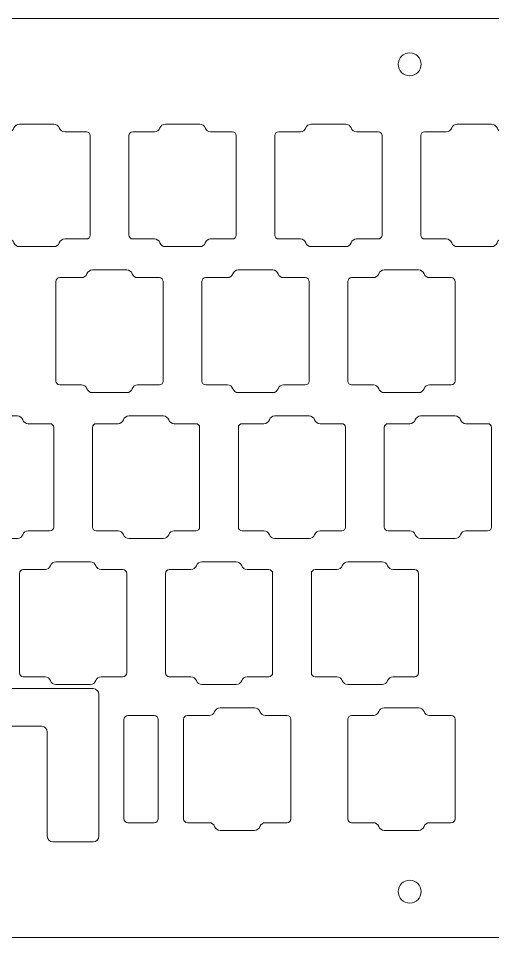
# Model space of a CAD drawing. Header units: inches. Extents: x -12 to 72, y -8.2 to 38.2.
# Drawn here: x 58.25 to 64.44, y 26.19 to 38.19 of the extents above; entities that cross this region are included whole.
import ezdxf

# ---------------------------------------------------------------- set-up
doc = ezdxf.new("R2010")
doc.units = ezdxf.units.IN
doc.header["$MEASUREMENT"] = 0
doc.layers.add('Layer 1', color=7, linetype='Continuous')

# ---------------------------------------------------------------- blocks, each defined once
blk = doc.blocks.new('block 145')
at = {"layer": 'Layer 1', "lineweight": 0}
blk.add_open_spline([(71.567, 38.189), (71.788, 38.189), (71.967, 38.009), (71.967, 37.789), (71.967, 37.789), (71.967, 26.589), (71.967, 26.589), (71.967, 26.368), (71.788, 26.189), (71.567, 26.189), (71.567, 26.189), (31.119, 26.189), (31.119, 26.189), (30.898, 26.189), (30.719, 26.368), (30.719, 26.589), (30.719, 26.589), (30.719, 37.789), (30.719, 37.789), (30.719, 38.009), (30.898, 38.189), (31.119, 38.189), (31.119, 38.189), (50.543, 38.189), (50.543, 38.189), (50.598, 38.189), (50.643, 38.144), (50.643, 38.089), (50.643, 38.089), (50.643, 37.189), (50.643, 37.189), (50.643, 37.133), (50.688, 37.089), (50.743, 37.089), (50.743, 37.089), (51.943, 37.089), (51.943, 37.089), (51.998, 37.089), (52.043, 37.133), (52.043, 37.189), (52.043, 37.189), (52.043, 38.089), (52.043, 38.089), (52.043, 38.144), (52.088, 38.189), (52.143, 38.189), (52.143, 38.189), (71.567, 38.189), (71.567, 38.189)], degree=3, knots=[0, 0, 0, 0, 1, 1, 1, 2, 2, 2, 3, 3, 3, 4, 4, 4, 5, 5, 5, 6, 6, 6, 7, 7, 7, 8, 8, 8, 9, 9, 9, 10, 10, 10, 11, 11, 11, 12, 12, 12, 13, 13, 13, 14, 14, 14, 15, 15, 15, 16, 16, 16, 16], dxfattribs=at)
blk = doc.blocks.new('block 149')
at = {"layer": 'Layer 1', "lineweight": 0}
blk.add_open_spline([(60.075, 29.035), (60.075, 29.064), (60.051, 29.089), (60.021, 29.089), (60.021, 29.089), (59.679, 29.089), (59.679, 29.089), (59.649, 29.089), (59.625, 29.064), (59.625, 29.035), (59.625, 29.035), (59.625, 27.743), (59.625, 27.743), (59.625, 27.713), (59.649, 27.689), (59.679, 27.689), (59.679, 27.689), (60.021, 27.689), (60.021, 27.689), (60.051, 27.689), (60.075, 27.713), (60.075, 27.743), (60.075, 27.743), (60.075, 29.035), (60.075, 29.035)], degree=3, knots=[0, 0, 0, 0, 1, 1, 1, 2, 2, 2, 3, 3, 3, 4, 4, 4, 5, 5, 5, 6, 6, 6, 7, 7, 7, 8, 8, 8, 8], dxfattribs=at)
blk = doc.blocks.new('block 154')
at = {"layer": 'Layer 1', "lineweight": 0}
blk.add_open_spline([(63.507, 26.789), (63.507, 26.872), (63.44, 26.939), (63.357, 26.939), (63.274, 26.939), (63.207, 26.872), (63.207, 26.789), (63.207, 26.706), (63.274, 26.639), (63.357, 26.639), (63.44, 26.639), (63.507, 26.706), (63.507, 26.789), (63.507, 26.789), (63.507, 26.789), (63.507, 26.789)], degree=3, knots=[0, 0, 0, 0, 1, 1, 1, 2, 2, 2, 3, 3, 3, 4, 4, 4, 5, 5, 5, 5], dxfattribs=at)
blk = doc.blocks.new('block 157')
at = {"layer": 'Layer 1', "lineweight": 0}
blk.add_open_spline([(63.507, 37.589), (63.507, 37.671), (63.44, 37.739), (63.357, 37.739), (63.274, 37.739), (63.207, 37.671), (63.207, 37.589), (63.207, 37.506), (63.274, 37.439), (63.357, 37.439), (63.44, 37.439), (63.507, 37.506), (63.507, 37.589), (63.507, 37.589), (63.507, 37.589), (63.507, 37.589)], degree=3, knots=[0, 0, 0, 0, 1, 1, 1, 2, 2, 2, 3, 3, 3, 4, 4, 4, 5, 5, 5, 5], dxfattribs=at)
blk = doc.blocks.new('block 170')
at = {"layer": 'Layer 1', "lineweight": 0}
blk.add_open_spline([(60.617, 35.209), (60.648, 35.209), (60.677, 35.229), (60.687, 35.259), (60.698, 35.288), (60.726, 35.309), (60.758, 35.309), (60.758, 35.309), (61.042, 35.309), (61.042, 35.309), (61.069, 35.309), (61.092, 35.331), (61.092, 35.359), (61.092, 35.359), (61.092, 36.659), (61.092, 36.659), (61.092, 36.686), (61.069, 36.709), (61.042, 36.709), (61.042, 36.709), (60.758, 36.709), (60.758, 36.709), (60.726, 36.709), (60.698, 36.729), (60.687, 36.759), (60.677, 36.788), (60.648, 36.809), (60.617, 36.809), (60.617, 36.809), (60.167, 36.809), (60.167, 36.809), (60.135, 36.809), (60.106, 36.788), (60.096, 36.759), (60.085, 36.729), (60.057, 36.709), (60.025, 36.709), (60.025, 36.709), (59.742, 36.709), (59.742, 36.709), (59.714, 36.709), (59.692, 36.686), (59.692, 36.659), (59.692, 36.659), (59.692, 35.359), (59.692, 35.359), (59.692, 35.331), (59.714, 35.309), (59.742, 35.309), (59.742, 35.309), (60.025, 35.309), (60.025, 35.309), (60.057, 35.309), (60.085, 35.288), (60.096, 35.259), (60.106, 35.229), (60.135, 35.209), (60.167, 35.209), (60.167, 35.209), (60.617, 35.209), (60.617, 35.209)], degree=3, knots=[0, 0, 0, 0, 1, 1, 1, 2, 2, 2, 3, 3, 3, 4, 4, 4, 5, 5, 5, 6, 6, 6, 7, 7, 7, 8, 8, 8, 9, 9, 9, 10, 10, 10, 11, 11, 11, 12, 12, 12, 13, 13, 13, 14, 14, 14, 15, 15, 15, 16, 16, 16, 17, 17, 17, 18, 18, 18, 19, 19, 19, 20, 20, 20, 20], dxfattribs=at)
blk = doc.blocks.new('block 171')
at = {"layer": 'Layer 1', "lineweight": 0}
blk.add_open_spline([(58.262, 36.809), (58.23, 36.809), (58.201, 36.788), (58.191, 36.759), (58.18, 36.729), (58.152, 36.709), (58.12, 36.709), (58.12, 36.709), (57.837, 36.709), (57.837, 36.709), (57.809, 36.709), (57.787, 36.686), (57.787, 36.659), (57.787, 36.659), (57.787, 35.359), (57.787, 35.359), (57.787, 35.331), (57.809, 35.309), (57.837, 35.309), (57.837, 35.309), (58.12, 35.309), (58.12, 35.309), (58.152, 35.309), (58.18, 35.288), (58.191, 35.259), (58.201, 35.229), (58.23, 35.209), (58.262, 35.209), (58.262, 35.209), (58.712, 35.209), (58.712, 35.209), (58.743, 35.209), (58.772, 35.229), (58.782, 35.259), (58.793, 35.288), (58.821, 35.309), (58.853, 35.309), (58.853, 35.309), (59.137, 35.309), (59.137, 35.309), (59.164, 35.309), (59.187, 35.331), (59.187, 35.359), (59.187, 35.359), (59.187, 36.659), (59.187, 36.659), (59.187, 36.686), (59.164, 36.709), (59.137, 36.709), (59.137, 36.709), (58.853, 36.709), (58.853, 36.709), (58.821, 36.709), (58.793, 36.729), (58.782, 36.759), (58.772, 36.788), (58.743, 36.809), (58.712, 36.809), (58.712, 36.809), (58.262, 36.809), (58.262, 36.809)], degree=3, knots=[0, 0, 0, 0, 1, 1, 1, 2, 2, 2, 3, 3, 3, 4, 4, 4, 5, 5, 5, 6, 6, 6, 7, 7, 7, 8, 8, 8, 9, 9, 9, 10, 10, 10, 11, 11, 11, 12, 12, 12, 13, 13, 13, 14, 14, 14, 15, 15, 15, 16, 16, 16, 17, 17, 17, 18, 18, 18, 19, 19, 19, 20, 20, 20, 20], dxfattribs=at)
blk = doc.blocks.new('block 174')
at = {"layer": 'Layer 1', "lineweight": 0}
blk.add_open_spline([(59.664, 33.303), (59.696, 33.303), (59.724, 33.324), (59.735, 33.354), (59.745, 33.383), (59.774, 33.404), (59.805, 33.404), (59.805, 33.404), (60.089, 33.404), (60.089, 33.404), (60.117, 33.404), (60.139, 33.426), (60.139, 33.453), (60.139, 33.453), (60.139, 34.754), (60.139, 34.754), (60.139, 34.781), (60.117, 34.804), (60.089, 34.804), (60.089, 34.804), (59.805, 34.804), (59.805, 34.804), (59.774, 34.804), (59.745, 34.824), (59.735, 34.854), (59.724, 34.883), (59.696, 34.904), (59.664, 34.904), (59.664, 34.904), (59.214, 34.904), (59.214, 34.904), (59.182, 34.904), (59.154, 34.883), (59.143, 34.854), (59.133, 34.824), (59.104, 34.804), (59.073, 34.804), (59.073, 34.804), (58.789, 34.804), (58.789, 34.804), (58.761, 34.804), (58.739, 34.781), (58.739, 34.754), (58.739, 34.754), (58.739, 33.453), (58.739, 33.453), (58.739, 33.426), (58.761, 33.404), (58.789, 33.404), (58.789, 33.404), (59.073, 33.404), (59.073, 33.404), (59.104, 33.404), (59.133, 33.383), (59.143, 33.354), (59.154, 33.324), (59.182, 33.303), (59.214, 33.303), (59.214, 33.303), (59.664, 33.303), (59.664, 33.303)], degree=3, knots=[0, 0, 0, 0, 1, 1, 1, 2, 2, 2, 3, 3, 3, 4, 4, 4, 5, 5, 5, 6, 6, 6, 7, 7, 7, 8, 8, 8, 9, 9, 9, 10, 10, 10, 11, 11, 11, 12, 12, 12, 13, 13, 13, 14, 14, 14, 15, 15, 15, 16, 16, 16, 17, 17, 17, 18, 18, 18, 19, 19, 19, 20, 20, 20, 20], dxfattribs=at)
blk = doc.blocks.new('block 178')
at = {"layer": 'Layer 1', "lineweight": 0}
blk.add_open_spline([(60.14, 31.399), (60.172, 31.399), (60.2, 31.419), (60.211, 31.449), (60.222, 31.479), (60.25, 31.499), (60.282, 31.499), (60.282, 31.499), (60.565, 31.499), (60.565, 31.499), (60.593, 31.499), (60.615, 31.521), (60.615, 31.549), (60.615, 31.549), (60.615, 32.849), (60.615, 32.849), (60.615, 32.876), (60.593, 32.898), (60.565, 32.898), (60.565, 32.898), (60.282, 32.898), (60.282, 32.898), (60.25, 32.898), (60.222, 32.919), (60.211, 32.949), (60.2, 32.978), (60.172, 32.999), (60.14, 32.999), (60.14, 32.999), (59.69, 32.999), (59.69, 32.999), (59.659, 32.999), (59.63, 32.978), (59.62, 32.949), (59.609, 32.919), (59.581, 32.898), (59.549, 32.898), (59.549, 32.898), (59.265, 32.898), (59.265, 32.898), (59.238, 32.898), (59.215, 32.876), (59.215, 32.849), (59.215, 32.849), (59.215, 31.549), (59.215, 31.549), (59.215, 31.521), (59.238, 31.499), (59.265, 31.499), (59.265, 31.499), (59.549, 31.499), (59.549, 31.499), (59.581, 31.499), (59.609, 31.479), (59.62, 31.449), (59.63, 31.419), (59.659, 31.399), (59.69, 31.399), (59.69, 31.399), (60.14, 31.399), (60.14, 31.399)], degree=3, knots=[0, 0, 0, 0, 1, 1, 1, 2, 2, 2, 3, 3, 3, 4, 4, 4, 5, 5, 5, 6, 6, 6, 7, 7, 7, 8, 8, 8, 9, 9, 9, 10, 10, 10, 11, 11, 11, 12, 12, 12, 13, 13, 13, 14, 14, 14, 15, 15, 15, 16, 16, 16, 17, 17, 17, 18, 18, 18, 19, 19, 19, 20, 20, 20, 20], dxfattribs=at)
blk = doc.blocks.new('block 179')
at = {"layer": 'Layer 1', "lineweight": 0}
blk.add_open_spline([(57.785, 32.999), (57.754, 32.999), (57.725, 32.978), (57.715, 32.949), (57.704, 32.919), (57.676, 32.898), (57.644, 32.898), (57.644, 32.898), (57.36, 32.898), (57.36, 32.898), (57.333, 32.898), (57.31, 32.876), (57.31, 32.849), (57.31, 32.849), (57.31, 31.549), (57.31, 31.549), (57.31, 31.521), (57.333, 31.499), (57.36, 31.499), (57.36, 31.499), (57.644, 31.499), (57.644, 31.499), (57.676, 31.499), (57.704, 31.479), (57.715, 31.449), (57.725, 31.419), (57.754, 31.399), (57.785, 31.399), (57.785, 31.399), (58.235, 31.399), (58.235, 31.399), (58.267, 31.399), (58.295, 31.419), (58.306, 31.449), (58.317, 31.479), (58.345, 31.499), (58.377, 31.499), (58.377, 31.499), (58.66, 31.499), (58.66, 31.499), (58.688, 31.499), (58.71, 31.521), (58.71, 31.549), (58.71, 31.549), (58.71, 32.849), (58.71, 32.849), (58.71, 32.876), (58.688, 32.898), (58.66, 32.898), (58.66, 32.898), (58.377, 32.898), (58.377, 32.898), (58.345, 32.898), (58.317, 32.919), (58.306, 32.949), (58.295, 32.978), (58.267, 32.999), (58.235, 32.999), (58.235, 32.999), (57.785, 32.999), (57.785, 32.999)], degree=3, knots=[0, 0, 0, 0, 1, 1, 1, 2, 2, 2, 3, 3, 3, 4, 4, 4, 5, 5, 5, 6, 6, 6, 7, 7, 7, 8, 8, 8, 9, 9, 9, 10, 10, 10, 11, 11, 11, 12, 12, 12, 13, 13, 13, 14, 14, 14, 15, 15, 15, 16, 16, 16, 17, 17, 17, 18, 18, 18, 19, 19, 19, 20, 20, 20, 20], dxfattribs=at)
blk = doc.blocks.new('block 182')
at = {"layer": 'Layer 1', "lineweight": 0}
blk.add_open_spline([(61.093, 29.494), (61.125, 29.494), (61.153, 29.514), (61.164, 29.544), (61.174, 29.574), (61.202, 29.594), (61.234, 29.594), (61.234, 29.594), (61.518, 29.594), (61.518, 29.594), (61.545, 29.594), (61.568, 29.616), (61.568, 29.644), (61.568, 29.644), (61.568, 30.944), (61.568, 30.944), (61.568, 30.971), (61.545, 30.994), (61.518, 30.994), (61.518, 30.994), (61.234, 30.994), (61.234, 30.994), (61.202, 30.994), (61.174, 31.014), (61.164, 31.044), (61.153, 31.074), (61.125, 31.094), (61.093, 31.094), (61.093, 31.094), (60.643, 31.094), (60.643, 31.094), (60.611, 31.094), (60.583, 31.074), (60.572, 31.044), (60.562, 31.014), (60.533, 30.994), (60.501, 30.994), (60.501, 30.994), (60.218, 30.994), (60.218, 30.994), (60.19, 30.994), (60.168, 30.971), (60.168, 30.944), (60.168, 30.944), (60.168, 29.644), (60.168, 29.644), (60.168, 29.616), (60.19, 29.594), (60.218, 29.594), (60.218, 29.594), (60.501, 29.594), (60.501, 29.594), (60.533, 29.594), (60.562, 29.574), (60.572, 29.544), (60.583, 29.514), (60.611, 29.494), (60.643, 29.494), (60.643, 29.494), (61.093, 29.494), (61.093, 29.494)], degree=3, knots=[0, 0, 0, 0, 1, 1, 1, 2, 2, 2, 3, 3, 3, 4, 4, 4, 5, 5, 5, 6, 6, 6, 7, 7, 7, 8, 8, 8, 9, 9, 9, 10, 10, 10, 11, 11, 11, 12, 12, 12, 13, 13, 13, 14, 14, 14, 15, 15, 15, 16, 16, 16, 17, 17, 17, 18, 18, 18, 19, 19, 19, 20, 20, 20, 20], dxfattribs=at)
blk = doc.blocks.new('block 183')
at = {"layer": 'Layer 1', "lineweight": 0}
blk.add_open_spline([(58.738, 31.094), (58.706, 31.094), (58.678, 31.074), (58.667, 31.044), (58.657, 31.014), (58.628, 30.994), (58.596, 30.994), (58.596, 30.994), (58.313, 30.994), (58.313, 30.994), (58.285, 30.994), (58.263, 30.971), (58.263, 30.944), (58.263, 30.944), (58.263, 29.644), (58.263, 29.644), (58.263, 29.616), (58.285, 29.594), (58.313, 29.594), (58.313, 29.594), (58.596, 29.594), (58.596, 29.594), (58.628, 29.594), (58.657, 29.574), (58.667, 29.544), (58.678, 29.514), (58.706, 29.494), (58.738, 29.494), (58.738, 29.494), (59.188, 29.494), (59.188, 29.494), (59.22, 29.494), (59.248, 29.514), (59.259, 29.544), (59.269, 29.574), (59.297, 29.594), (59.329, 29.594), (59.329, 29.594), (59.613, 29.594), (59.613, 29.594), (59.64, 29.594), (59.663, 29.616), (59.663, 29.644), (59.663, 29.644), (59.663, 30.944), (59.663, 30.944), (59.663, 30.971), (59.64, 30.994), (59.613, 30.994), (59.613, 30.994), (59.329, 30.994), (59.329, 30.994), (59.297, 30.994), (59.269, 31.014), (59.259, 31.044), (59.248, 31.074), (59.22, 31.094), (59.188, 31.094), (59.188, 31.094), (58.738, 31.094), (58.738, 31.094)], degree=3, knots=[0, 0, 0, 0, 1, 1, 1, 2, 2, 2, 3, 3, 3, 4, 4, 4, 5, 5, 5, 6, 6, 6, 7, 7, 7, 8, 8, 8, 9, 9, 9, 10, 10, 10, 11, 11, 11, 12, 12, 12, 13, 13, 13, 14, 14, 14, 15, 15, 15, 16, 16, 16, 17, 17, 17, 18, 18, 18, 19, 19, 19, 20, 20, 20, 20], dxfattribs=at)
blk = doc.blocks.new('block 140')
at = {"layer": 'Layer 1', "lineweight": 0}
for points, knots in [([(62.522, 35.209), (62.553, 35.209), (62.582, 35.229), (62.592, 35.259), (62.603, 35.288), (62.631, 35.309), (62.663, 35.309), (62.663, 35.309), (62.947, 35.309), (62.947, 35.309), (62.974, 35.309), (62.997, 35.331), (62.997, 35.359), (62.997, 35.359), (62.997, 36.659), (62.997, 36.659), (62.997, 36.686), (62.974, 36.709), (62.947, 36.709), (62.947, 36.709), (62.663, 36.709), (62.663, 36.709), (62.631, 36.709), (62.603, 36.729), (62.592, 36.759), (62.582, 36.788), (62.553, 36.809), (62.522, 36.809), (62.522, 36.809), (62.072, 36.809), (62.072, 36.809), (62.04, 36.809), (62.011, 36.788), (62.001, 36.759), (61.99, 36.729), (61.962, 36.709), (61.93, 36.709), (61.93, 36.709), (61.647, 36.709), (61.647, 36.709), (61.619, 36.709), (61.597, 36.686), (61.597, 36.659), (61.597, 36.659), (61.597, 35.359), (61.597, 35.359), (61.597, 35.331), (61.619, 35.309), (61.647, 35.309), (61.647, 35.309), (61.93, 35.309), (61.93, 35.309), (61.962, 35.309), (61.99, 35.288), (62.001, 35.259), (62.011, 35.229), (62.04, 35.209), (62.072, 35.209), (62.072, 35.209), (62.522, 35.209), (62.522, 35.209)], [0, 0, 0, 0, 1, 1, 1, 2, 2, 2, 3, 3, 3, 4, 4, 4, 5, 5, 5, 6, 6, 6, 7, 7, 7, 8, 8, 8, 9, 9, 9, 10, 10, 10, 11, 11, 11, 12, 12, 12, 13, 13, 13, 14, 14, 14, 15, 15, 15, 16, 16, 16, 17, 17, 17, 18, 18, 18, 19, 19, 19, 20, 20, 20, 20]), ([(64.427, 35.209), (64.458, 35.209), (64.487, 35.229), (64.497, 35.259), (64.508, 35.288), (64.536, 35.309), (64.568, 35.309), (64.568, 35.309), (64.852, 35.309), (64.852, 35.309), (64.879, 35.309), (64.902, 35.331), (64.902, 35.359), (64.902, 35.359), (64.902, 36.659), (64.902, 36.659), (64.902, 36.686), (64.879, 36.709), (64.852, 36.709), (64.852, 36.709), (64.568, 36.709), (64.568, 36.709), (64.536, 36.709), (64.508, 36.729), (64.497, 36.759), (64.487, 36.788), (64.458, 36.809), (64.427, 36.809), (64.427, 36.809), (63.977, 36.809), (63.977, 36.809), (63.945, 36.809), (63.916, 36.788), (63.906, 36.759), (63.895, 36.729), (63.867, 36.709), (63.835, 36.709), (63.835, 36.709), (63.552, 36.709), (63.552, 36.709), (63.524, 36.709), (63.502, 36.686), (63.502, 36.659), (63.502, 36.659), (63.502, 35.359), (63.502, 35.359), (63.502, 35.331), (63.524, 35.309), (63.552, 35.309), (63.552, 35.309), (63.835, 35.309), (63.835, 35.309), (63.867, 35.309), (63.895, 35.288), (63.906, 35.259), (63.916, 35.229), (63.945, 35.209), (63.977, 35.209), (63.977, 35.209), (64.427, 35.209), (64.427, 35.209)], [0, 0, 0, 0, 1, 1, 1, 2, 2, 2, 3, 3, 3, 4, 4, 4, 5, 5, 5, 6, 6, 6, 7, 7, 7, 8, 8, 8, 9, 9, 9, 10, 10, 10, 11, 11, 11, 12, 12, 12, 13, 13, 13, 14, 14, 14, 15, 15, 15, 16, 16, 16, 17, 17, 17, 18, 18, 18, 19, 19, 19, 20, 20, 20, 20]), ([(61.569, 33.303), (61.601, 33.303), (61.629, 33.324), (61.64, 33.354), (61.65, 33.383), (61.679, 33.404), (61.71, 33.404), (61.71, 33.404), (61.994, 33.404), (61.994, 33.404), (62.022, 33.404), (62.044, 33.426), (62.044, 33.453), (62.044, 33.453), (62.044, 34.754), (62.044, 34.754), (62.044, 34.781), (62.022, 34.804), (61.994, 34.804), (61.994, 34.804), (61.71, 34.804), (61.71, 34.804), (61.679, 34.804), (61.65, 34.824), (61.64, 34.854), (61.629, 34.883), (61.601, 34.904), (61.569, 34.904), (61.569, 34.904), (61.119, 34.904), (61.119, 34.904), (61.087, 34.904), (61.059, 34.883), (61.048, 34.854), (61.038, 34.824), (61.009, 34.804), (60.978, 34.804), (60.978, 34.804), (60.694, 34.804), (60.694, 34.804), (60.666, 34.804), (60.644, 34.781), (60.644, 34.754), (60.644, 34.754), (60.644, 33.453), (60.644, 33.453), (60.644, 33.426), (60.666, 33.404), (60.694, 33.404), (60.694, 33.404), (60.978, 33.404), (60.978, 33.404), (61.009, 33.404), (61.038, 33.383), (61.048, 33.354), (61.059, 33.324), (61.087, 33.303), (61.119, 33.303), (61.119, 33.303), (61.569, 33.303), (61.569, 33.303)], [0, 0, 0, 0, 1, 1, 1, 2, 2, 2, 3, 3, 3, 4, 4, 4, 5, 5, 5, 6, 6, 6, 7, 7, 7, 8, 8, 8, 9, 9, 9, 10, 10, 10, 11, 11, 11, 12, 12, 12, 13, 13, 13, 14, 14, 14, 15, 15, 15, 16, 16, 16, 17, 17, 17, 18, 18, 18, 19, 19, 19, 20, 20, 20, 20]), ([(63.474, 33.303), (63.506, 33.303), (63.534, 33.324), (63.545, 33.354), (63.555, 33.383), (63.584, 33.404), (63.615, 33.404), (63.615, 33.404), (63.899, 33.404), (63.899, 33.404), (63.927, 33.404), (63.949, 33.426), (63.949, 33.453), (63.949, 33.453), (63.949, 34.754), (63.949, 34.754), (63.949, 34.781), (63.927, 34.804), (63.899, 34.804), (63.899, 34.804), (63.615, 34.804), (63.615, 34.804), (63.584, 34.804), (63.555, 34.824), (63.545, 34.854), (63.534, 34.883), (63.506, 34.904), (63.474, 34.904), (63.474, 34.904), (63.024, 34.904), (63.024, 34.904), (62.992, 34.904), (62.964, 34.883), (62.953, 34.854), (62.943, 34.824), (62.914, 34.804), (62.883, 34.804), (62.883, 34.804), (62.599, 34.804), (62.599, 34.804), (62.571, 34.804), (62.549, 34.781), (62.549, 34.754), (62.549, 34.754), (62.549, 33.453), (62.549, 33.453), (62.549, 33.426), (62.571, 33.404), (62.599, 33.404), (62.599, 33.404), (62.883, 33.404), (62.883, 33.404), (62.914, 33.404), (62.943, 33.383), (62.953, 33.354), (62.964, 33.324), (62.992, 33.303), (63.024, 33.303), (63.024, 33.303), (63.474, 33.303), (63.474, 33.303)], [0, 0, 0, 0, 1, 1, 1, 2, 2, 2, 3, 3, 3, 4, 4, 4, 5, 5, 5, 6, 6, 6, 7, 7, 7, 8, 8, 8, 9, 9, 9, 10, 10, 10, 11, 11, 11, 12, 12, 12, 13, 13, 13, 14, 14, 14, 15, 15, 15, 16, 16, 16, 17, 17, 17, 18, 18, 18, 19, 19, 19, 20, 20, 20, 20]), ([(62.045, 31.399), (62.077, 31.399), (62.105, 31.419), (62.116, 31.449), (62.127, 31.479), (62.155, 31.499), (62.187, 31.499), (62.187, 31.499), (62.47, 31.499), (62.47, 31.499), (62.498, 31.499), (62.52, 31.521), (62.52, 31.549), (62.52, 31.549), (62.52, 32.849), (62.52, 32.849), (62.52, 32.876), (62.498, 32.898), (62.47, 32.898), (62.47, 32.898), (62.187, 32.898), (62.187, 32.898), (62.155, 32.898), (62.127, 32.919), (62.116, 32.949), (62.105, 32.978), (62.077, 32.999), (62.045, 32.999), (62.045, 32.999), (61.595, 32.999), (61.595, 32.999), (61.564, 32.999), (61.535, 32.978), (61.525, 32.949), (61.514, 32.919), (61.486, 32.898), (61.454, 32.898), (61.454, 32.898), (61.17, 32.898), (61.17, 32.898), (61.143, 32.898), (61.12, 32.876), (61.12, 32.849), (61.12, 32.849), (61.12, 31.549), (61.12, 31.549), (61.12, 31.521), (61.143, 31.499), (61.17, 31.499), (61.17, 31.499), (61.454, 31.499), (61.454, 31.499), (61.486, 31.499), (61.514, 31.479), (61.525, 31.449), (61.535, 31.419), (61.564, 31.399), (61.595, 31.399), (61.595, 31.399), (62.045, 31.399), (62.045, 31.399)], [0, 0, 0, 0, 1, 1, 1, 2, 2, 2, 3, 3, 3, 4, 4, 4, 5, 5, 5, 6, 6, 6, 7, 7, 7, 8, 8, 8, 9, 9, 9, 10, 10, 10, 11, 11, 11, 12, 12, 12, 13, 13, 13, 14, 14, 14, 15, 15, 15, 16, 16, 16, 17, 17, 17, 18, 18, 18, 19, 19, 19, 20, 20, 20, 20]), ([(63.95, 31.399), (63.982, 31.399), (64.01, 31.419), (64.021, 31.449), (64.032, 31.479), (64.06, 31.499), (64.092, 31.499), (64.092, 31.499), (64.375, 31.499), (64.375, 31.499), (64.403, 31.499), (64.425, 31.521), (64.425, 31.549), (64.425, 31.549), (64.425, 32.849), (64.425, 32.849), (64.425, 32.876), (64.403, 32.898), (64.375, 32.898), (64.375, 32.898), (64.092, 32.898), (64.092, 32.898), (64.06, 32.898), (64.032, 32.919), (64.021, 32.949), (64.01, 32.978), (63.982, 32.999), (63.95, 32.999), (63.95, 32.999), (63.5, 32.999), (63.5, 32.999), (63.469, 32.999), (63.44, 32.978), (63.43, 32.949), (63.419, 32.919), (63.391, 32.898), (63.359, 32.898), (63.359, 32.898), (63.075, 32.898), (63.075, 32.898), (63.048, 32.898), (63.025, 32.876), (63.025, 32.849), (63.025, 32.849), (63.025, 31.549), (63.025, 31.549), (63.025, 31.521), (63.048, 31.499), (63.075, 31.499), (63.075, 31.499), (63.359, 31.499), (63.359, 31.499), (63.391, 31.499), (63.419, 31.479), (63.43, 31.449), (63.44, 31.419), (63.469, 31.399), (63.5, 31.399), (63.5, 31.399), (63.95, 31.399), (63.95, 31.399)], [0, 0, 0, 0, 1, 1, 1, 2, 2, 2, 3, 3, 3, 4, 4, 4, 5, 5, 5, 6, 6, 6, 7, 7, 7, 8, 8, 8, 9, 9, 9, 10, 10, 10, 11, 11, 11, 12, 12, 12, 13, 13, 13, 14, 14, 14, 15, 15, 15, 16, 16, 16, 17, 17, 17, 18, 18, 18, 19, 19, 19, 20, 20, 20, 20]), ([(62.998, 29.494), (63.03, 29.494), (63.058, 29.514), (63.069, 29.544), (63.079, 29.574), (63.107, 29.594), (63.139, 29.594), (63.139, 29.594), (63.423, 29.594), (63.423, 29.594), (63.45, 29.594), (63.473, 29.616), (63.473, 29.644), (63.473, 29.644), (63.473, 30.944), (63.473, 30.944), (63.473, 30.971), (63.45, 30.994), (63.423, 30.994), (63.423, 30.994), (63.139, 30.994), (63.139, 30.994), (63.107, 30.994), (63.079, 31.014), (63.069, 31.044), (63.058, 31.074), (63.03, 31.094), (62.998, 31.094), (62.998, 31.094), (62.548, 31.094), (62.548, 31.094), (62.516, 31.094), (62.488, 31.074), (62.477, 31.044), (62.467, 31.014), (62.438, 30.994), (62.406, 30.994), (62.406, 30.994), (62.123, 30.994), (62.123, 30.994), (62.095, 30.994), (62.073, 30.971), (62.073, 30.944), (62.073, 30.944), (62.073, 29.644), (62.073, 29.644), (62.073, 29.616), (62.095, 29.594), (62.123, 29.594), (62.123, 29.594), (62.406, 29.594), (62.406, 29.594), (62.438, 29.594), (62.467, 29.574), (62.477, 29.544), (62.488, 29.514), (62.516, 29.494), (62.548, 29.494), (62.548, 29.494), (62.998, 29.494), (62.998, 29.494)], [0, 0, 0, 0, 1, 1, 1, 2, 2, 2, 3, 3, 3, 4, 4, 4, 5, 5, 5, 6, 6, 6, 7, 7, 7, 8, 8, 8, 9, 9, 9, 10, 10, 10, 11, 11, 11, 12, 12, 12, 13, 13, 13, 14, 14, 14, 15, 15, 15, 16, 16, 16, 17, 17, 17, 18, 18, 18, 19, 19, 19, 20, 20, 20, 20]), ([(59.225, 29.439), (59.266, 29.439), (59.3, 29.405), (59.3, 29.364), (59.3, 29.364), (59.3, 27.514), (59.3, 27.514), (59.3, 27.473), (59.266, 27.439), (59.225, 27.439), (59.225, 27.439), (58.7, 27.439), (58.7, 27.439), (58.658, 27.439), (58.625, 27.473), (58.625, 27.514), (58.625, 27.514), (58.625, 28.873), (58.625, 28.873), (58.625, 28.915), (58.591, 28.948), (58.55, 28.948), (58.55, 28.948), (54.737, 28.948), (54.737, 28.948), (54.696, 28.948), (54.662, 28.915), (54.662, 28.873), (54.662, 28.873), (54.662, 27.739), (54.662, 27.739), (54.662, 27.711), (54.64, 27.689), (54.612, 27.689), (54.612, 27.689), (54.329, 27.689), (54.329, 27.689), (54.297, 27.689), (54.269, 27.669), (54.258, 27.639), (54.247, 27.609), (54.219, 27.589), (54.187, 27.589), (54.187, 27.589), (53.737, 27.589), (53.737, 27.589), (53.705, 27.589), (53.677, 27.609), (53.666, 27.639), (53.656, 27.669), (53.628, 27.689), (53.596, 27.689), (53.596, 27.689), (53.312, 27.689), (53.312, 27.689), (53.285, 27.689), (53.262, 27.711), (53.262, 27.739), (53.262, 27.739), (53.262, 28.873), (53.262, 28.873), (53.262, 28.915), (53.229, 28.948), (53.187, 28.948), (53.187, 28.948), (49.375, 28.948), (49.375, 28.948), (49.333, 28.948), (49.3, 28.915), (49.3, 28.873), (49.3, 28.873), (49.3, 27.514), (49.3, 27.514), (49.3, 27.473), (49.266, 27.439), (49.225, 27.439), (49.225, 27.439), (48.7, 27.439), (48.7, 27.439), (48.658, 27.439), (48.625, 27.473), (48.625, 27.514), (48.625, 27.514), (48.625, 29.364), (48.625, 29.364), (48.625, 29.405), (48.658, 29.439), (48.7, 29.439), (48.7, 29.439), (59.225, 29.439), (59.225, 29.439)], [0, 0, 0, 0, 1, 1, 1, 2, 2, 2, 3, 3, 3, 4, 4, 4, 5, 5, 5, 6, 6, 6, 7, 7, 7, 8, 8, 8, 9, 9, 9, 10, 10, 10, 11, 11, 11, 12, 12, 12, 13, 13, 13, 14, 14, 14, 15, 15, 15, 16, 16, 16, 17, 17, 17, 18, 18, 18, 19, 19, 19, 20, 20, 20, 21, 21, 21, 22, 22, 22, 23, 23, 23, 24, 24, 24, 25, 25, 25, 26, 26, 26, 27, 27, 27, 28, 28, 28, 29, 29, 29, 30, 30, 30, 30]), ([(61.331, 27.589), (61.363, 27.589), (61.391, 27.609), (61.402, 27.639), (61.412, 27.669), (61.441, 27.689), (61.472, 27.689), (61.472, 27.689), (61.756, 27.689), (61.756, 27.689), (61.784, 27.689), (61.806, 27.711), (61.806, 27.739), (61.806, 27.739), (61.806, 29.039), (61.806, 29.039), (61.806, 29.066), (61.784, 29.089), (61.756, 29.089), (61.756, 29.089), (61.472, 29.089), (61.472, 29.089), (61.441, 29.089), (61.412, 29.109), (61.402, 29.139), (61.391, 29.169), (61.363, 29.189), (61.331, 29.189), (61.331, 29.189), (60.881, 29.189), (60.881, 29.189), (60.849, 29.189), (60.821, 29.169), (60.81, 29.139), (60.8, 29.109), (60.771, 29.089), (60.74, 29.089), (60.74, 29.089), (60.456, 29.089), (60.456, 29.089), (60.428, 29.089), (60.406, 29.066), (60.406, 29.039), (60.406, 29.039), (60.406, 27.739), (60.406, 27.739), (60.406, 27.711), (60.428, 27.689), (60.456, 27.689), (60.456, 27.689), (60.74, 27.689), (60.74, 27.689), (60.771, 27.689), (60.8, 27.669), (60.81, 27.639), (60.821, 27.609), (60.849, 27.589), (60.881, 27.589), (60.881, 27.589), (61.331, 27.589), (61.331, 27.589)], [0, 0, 0, 0, 1, 1, 1, 2, 2, 2, 3, 3, 3, 4, 4, 4, 5, 5, 5, 6, 6, 6, 7, 7, 7, 8, 8, 8, 9, 9, 9, 10, 10, 10, 11, 11, 11, 12, 12, 12, 13, 13, 13, 14, 14, 14, 15, 15, 15, 16, 16, 16, 17, 17, 17, 18, 18, 18, 19, 19, 19, 20, 20, 20, 20]), ([(63.474, 27.589), (63.506, 27.589), (63.534, 27.609), (63.545, 27.639), (63.555, 27.669), (63.584, 27.689), (63.615, 27.689), (63.615, 27.689), (63.899, 27.689), (63.899, 27.689), (63.927, 27.689), (63.949, 27.711), (63.949, 27.739), (63.949, 27.739), (63.949, 29.039), (63.949, 29.039), (63.949, 29.066), (63.927, 29.089), (63.899, 29.089), (63.899, 29.089), (63.615, 29.089), (63.615, 29.089), (63.584, 29.089), (63.555, 29.109), (63.545, 29.139), (63.534, 29.169), (63.506, 29.189), (63.474, 29.189), (63.474, 29.189), (63.024, 29.189), (63.024, 29.189), (62.992, 29.189), (62.964, 29.169), (62.953, 29.139), (62.943, 29.109), (62.914, 29.089), (62.883, 29.089), (62.883, 29.089), (62.599, 29.089), (62.599, 29.089), (62.571, 29.089), (62.549, 29.066), (62.549, 29.039), (62.549, 29.039), (62.549, 27.739), (62.549, 27.739), (62.549, 27.711), (62.571, 27.689), (62.599, 27.689), (62.599, 27.689), (62.883, 27.689), (62.883, 27.689), (62.914, 27.689), (62.943, 27.669), (62.953, 27.639), (62.964, 27.609), (62.992, 27.589), (63.024, 27.589), (63.024, 27.589), (63.474, 27.589), (63.474, 27.589)], [0, 0, 0, 0, 1, 1, 1, 2, 2, 2, 3, 3, 3, 4, 4, 4, 5, 5, 5, 6, 6, 6, 7, 7, 7, 8, 8, 8, 9, 9, 9, 10, 10, 10, 11, 11, 11, 12, 12, 12, 13, 13, 13, 14, 14, 14, 15, 15, 15, 16, 16, 16, 17, 17, 17, 18, 18, 18, 19, 19, 19, 20, 20, 20, 20])]:
    blk.add_open_spline(points, degree=3, knots=knots, dxfattribs=at)
at = {"layer": 'Layer 1'}
for name in ['block 145', 'block 157', 'block 171', 'block 170', 'block 174', 'block 179', 'block 178', 'block 183', 'block 182', 'block 149', 'block 154']:
    blk.add_blockref(name, (0, 0), dxfattribs=at)

msp = doc.modelspace()

# ---------------------------------------------------------------- block references
at = {"layer": 'Layer 1'}
msp.add_blockref('block 140', (0, 0), dxfattribs=at)

doc.saveas('drawing.dxf')
